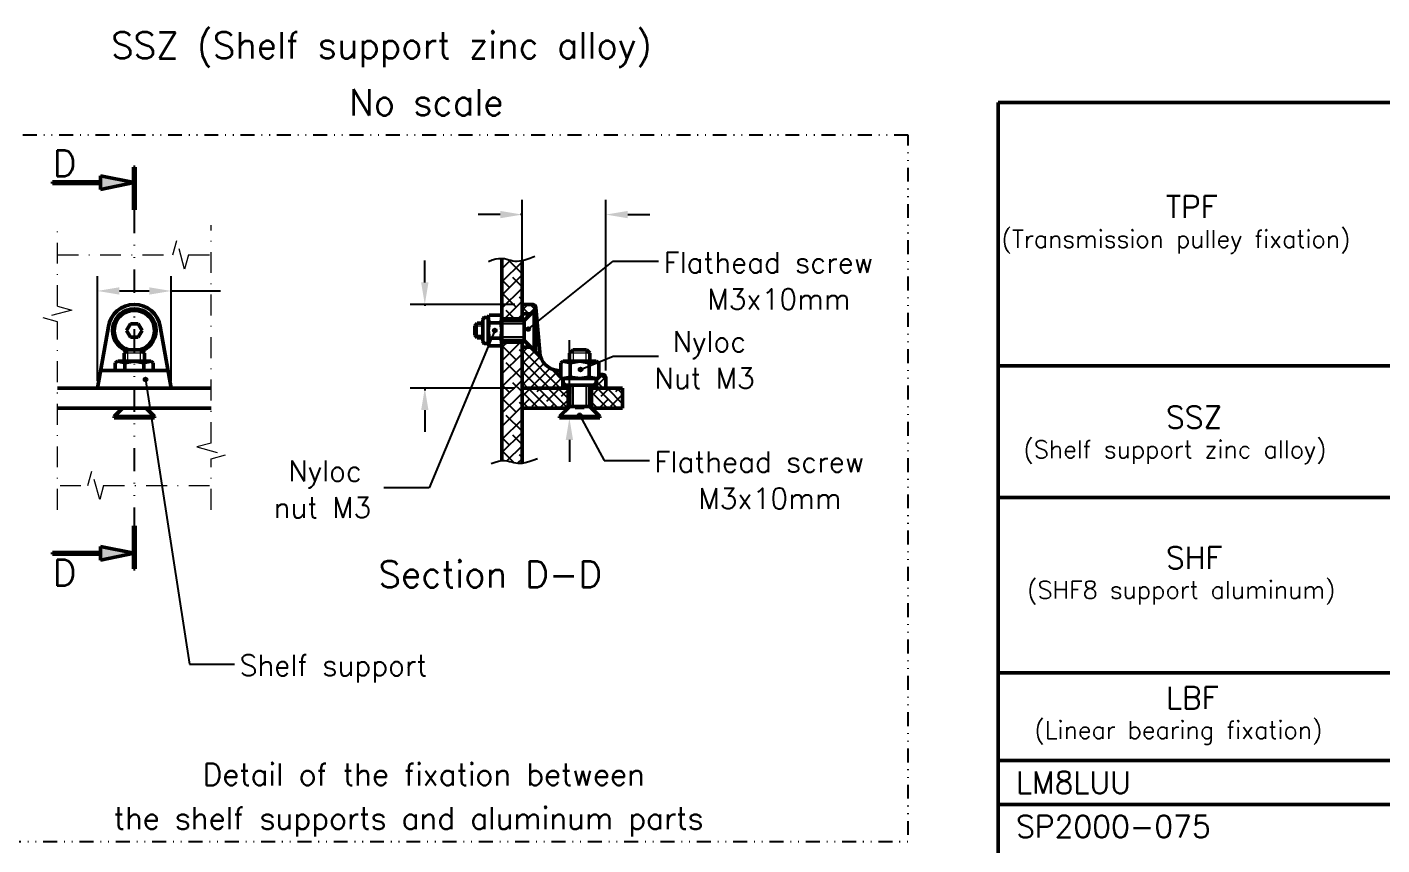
# Model space of a CAD drawing. Extents: x 19854 to 20548, y -7306 to -6812.
# Drawn here: x 20118.1 to 20303.2, y -7235.3 to -7123.5 of the extents above; entities that cross this region are included whole.
import ezdxf

# ---------------------------------------------------------------- set-up
doc = ezdxf.new("R2010")
doc.units = 0
doc.header["$PDMODE"] = 34
for name, pattern in [('DASHDOTTINY', [3.81, 1.905, -0.9525, 0, -0.9525]), ('DASHED', [19.05, 12.7, -6.35]), ('DIVIDE', [31.75, 12.7, -6.35, 0, -6.35, 0, -6.35]), ('DIVIDETINY', [4.7625, 1.905, -0.9525, 0, -0.9525, 0, -0.9525])]:
    doc.linetypes.add(name, pattern=pattern)
doc.layers.get('0').update_dxf_attribs({"lineweight": 0})
for name, color, linetype in [('Corte', 130, 'DIVIDE'), ('Cotas', 90, 'Continuous'), ('Detalhe', 132, 'DIVIDETINY'), ('Hachura', 9, 'Continuous')]:
    doc.layers.add(name, color=color, linetype=linetype)
for name, color, linetype, lineweight in [('Encurtamento', 61, 'DASHDOTTINY', 13), ('Fixação e Transmissão', 5, 'Continuous', 50), ('Linha tracejada', 254, 'DASHED', 15), ('Perfis e Cantoneiras', 2, 'Continuous', 50), ('Peças Usinadas', 120, 'Continuous', 50)]:
    doc.layers.add(name, color=color, linetype=linetype, lineweight=lineweight)
doc.styles.get("Standard").update_dxf_attribs({"font": 'romans.shx'})
doc.dimstyles.get("Standard").update_dxf_attribs({"dimtxt": 3, "dimasz": 3, "dimexe": 2, "dimexo": 1, "dimgap": 1, "dimtad": 0, "dimtoh": 1, "dimcen": 0.09, "dimadec": 0, "dimazin": 0, "dimtfac": 1, "dimtdec": 4, "dimtofl": 0, "dimtmove": 0, "dimatfit": 3, "dimfxl": 1, "dimtolj": 1, "dimtzin": 0, "dimarcsym": 0})

# ---------------------------------------------------------------- blocks, each defined once
blk = doc.blocks.new('*D_11_0')
at = {"color": 0, "linetype": 'ByBlock', "lineweight": -2}
for p, q in [((20172.44, -7158.38), (20172.44, -7155.38)), ((20184.74, -7161.38), (20170.44, -7161.38)), ((20172.44, -7161.38), (20172.44, -7161.56)), ((20184.74, -7172.82), (20170.44, -7172.82)), ((20172.44, -7172.82), (20172.44, -7173.13)), ((20172.44, -7175.82), (20172.44, -7178.82))]:
    blk.add_line(p, q, dxfattribs=at)
for points in [[(20172.44, -7161.38), (20172.94, -7158.38), (20172.44, -7161.38), (20171.94, -7158.38)], [(20172.44, -7172.82), (20171.94, -7175.82), (20172.44, -7172.82), (20172.94, -7175.82)]]:
    blk.add_solid(points, dxfattribs=at)
at = {"layer": 'Defpoints', "color": 0, "linetype": 'ByBlock', "lineweight": 0}
for p in [(20172.44, -7161.38), (20185.74, -7161.38), (20172.44, -7172.82), (20185.74, -7172.82)]:
    blk.add_point(p, dxfattribs=at)
blk = doc.blocks.new('*D_16_1')
at = {"color": 0, "linetype": 'ByBlock', "lineweight": -2}
for p, q in [((20185.74, -7160.38), (20185.74, -7147.1)), ((20197.18, -7170.41), (20197.18, -7147.1)), ((20182.74, -7149.1), (20179.74, -7149.1)), ((20185.74, -7149.1), (20185.51, -7149.1)), ((20197.18, -7149.1), (20197.08, -7149.1)), ((20200.18, -7149.1), (20203.18, -7149.1))]:
    blk.add_line(p, q, dxfattribs=at)
for points in [[(20185.74, -7149.1), (20182.74, -7148.6), (20185.74, -7149.1), (20182.74, -7149.6)], [(20197.18, -7149.1), (20200.18, -7149.6), (20197.18, -7149.1), (20200.18, -7148.6)]]:
    blk.add_solid(points, dxfattribs=at)
at = {"layer": 'Defpoints', "color": 0, "linetype": 'ByBlock', "lineweight": 0}
for p in [(20185.74, -7149.1), (20197.18, -7149.1), (20185.74, -7161.38), (20197.18, -7171.41)]:
    blk.add_point(p, dxfattribs=at)
blk = doc.blocks.new('*D_17_2')
at = {"color": 0, "linetype": 'ByBlock', "lineweight": -2}
for p, q in [((20127.7, -7171.82), (20127.7, -7157.54)), ((20137.78, -7171.82), (20137.78, -7157.54)), ((20130.7, -7159.54), (20134.78, -7159.54)), ((20137.78, -7159.54), (20144.54, -7159.54))]:
    blk.add_line(p, q, dxfattribs=at)
for points in [[(20127.7, -7159.54), (20130.7, -7160.04), (20127.7, -7159.54), (20130.7, -7159.04)], [(20137.78, -7159.54), (20134.78, -7159.04), (20137.78, -7159.54), (20134.78, -7160.04)]]:
    blk.add_solid(points, dxfattribs=at)
at = {"layer": 'Defpoints', "color": 0, "linetype": 'ByBlock', "lineweight": 0}
for p in [(20127.7, -7159.54), (20137.78, -7159.54), (20127.7, -7172.82), (20137.78, -7172.82)]:
    blk.add_point(p, dxfattribs=at)
blk = doc.blocks.new('*D')
at = {"color": 0, "linetype": 'ByBlock', "lineweight": -2}
for p, q in [((20192.2, -7172.57), (20192.2, -7166.29)), ((20193.01, -7175.57), (20194.2, -7175.57)), ((20191.86, -7176.9), (20194.2, -7176.9)), ((20192.2, -7179.9), (20192.2, -7182.9))]:
    blk.add_line(p, q, dxfattribs=at)
for points in [[(20192.2, -7175.57), (20192.7, -7172.57), (20192.2, -7175.57), (20191.7, -7172.57)], [(20192.2, -7176.9), (20191.7, -7179.9), (20192.2, -7176.9), (20192.7, -7179.9)]]:
    blk.add_solid(points, dxfattribs=at)
at = {"layer": 'Defpoints', "color": 0, "linetype": 'ByBlock', "lineweight": 0}
for p in [(20192.01, -7175.57), (20192.2, -7175.57), (20190.86, -7176.9), (20192.2, -7176.9)]:
    blk.add_point(p, dxfattribs=at)

msp = doc.modelspace()

# ---------------------------------------------------------------- hatches: boundary and pattern name
at = {"layer": 'Cotas'}
h = msp.add_hatch(color=256, dxfattribs=at)
h.dxf.hatch_style = 1
h.paths.add_polyline_path([(20182.267, -7164.944, 0.2411741), (20182.159, -7164.734, 0.6113775), (20181.749, -7164.944, 1), (20182.267, -7164.944)])
h = msp.add_hatch(color=256, dxfattribs=at)
h.dxf.hatch_style = 1
h.paths.add_polyline_path([(20186.83, -7164.755, 0.2411741), (20186.723, -7164.545, 0.6113775), (20186.313, -7164.755, 1), (20186.83, -7164.755)])
h = msp.add_hatch(color=256, dxfattribs=at)
h.dxf.hatch_style = 1
h.paths.add_polyline_path([(20193.997, -7170.276, 0.2411741), (20193.89, -7170.066, 0.6113775), (20193.48, -7170.276, 1), (20193.997, -7170.276)])
h = msp.add_hatch(color=256, dxfattribs=at)
h.dxf.hatch_style = 1
h.paths.add_polyline_path([(20134.54, -7171.648, 0.2411741), (20134.432, -7171.438, 0.6113775), (20134.023, -7171.648, 1), (20134.54, -7171.648)])
h = msp.add_hatch(color=256, dxfattribs=at)
h.dxf.hatch_style = 1
h.paths.add_polyline_path([(20193.609, -7176.293, 0.2411741), (20193.4, -7176.401, 0.6113775), (20193.609, -7176.81, 1), (20193.609, -7176.293)])
at = {"layer": 'Hachura'}
h = msp.add_hatch(dxfattribs=at)
h.set_pattern_fill('ANSI38', color=256, scale=0.4)
h.paths.add_polyline_path([(20185.735, -7155.367), (20185.711, -7155.372), (20185.685, -7155.378), (20185.66, -7155.383), (20185.635, -7155.388), (20185.61, -7155.393), (20185.585, -7155.398), (20185.561, -7155.402), (20185.537, -7155.407), (20185.513, -7155.411), (20185.489, -7155.415), (20185.466, -7155.419), (20185.443, -7155.422), (20185.42, -7155.426), (20185.397, -7155.429), (20185.375, -7155.432), (20185.353, -7155.435), (20185.331, -7155.438), (20185.309, -7155.441), (20185.287, -7155.443), (20185.266, -7155.445), (20185.244, -7155.448), (20185.223, -7155.45), (20185.202, -7155.451), (20185.182, -7155.453), (20185.161, -7155.455), (20185.141, -7155.456), (20185.121, -7155.457), (20185.101, -7155.458), (20185.081, -7155.459), (20185.061, -7155.46), (20185.041, -7155.46), (20185.022, -7155.461), (20185.003, -7155.461), (20184.984, -7155.461), (20184.965, -7155.461), (20184.946, -7155.461), (20184.927, -7155.461), (20184.908, -7155.461), (20184.89, -7155.46), (20184.872, -7155.46), (20184.853, -7155.459), (20184.835, -7155.458), (20184.817, -7155.457), (20184.799, -7155.456), (20184.781, -7155.454), (20184.763, -7155.453), (20184.746, -7155.451), (20184.728, -7155.45), (20184.711, -7155.448), (20184.693, -7155.446), (20184.676, -7155.444), (20184.658, -7155.442), (20184.641, -7155.44), (20184.624, -7155.438), (20184.607, -7155.435), (20184.59, -7155.433), (20184.573, -7155.43), (20184.556, -7155.427), (20184.539, -7155.424), (20184.522, -7155.421), (20184.505, -7155.418), (20184.488, -7155.415), (20184.471, -7155.412), (20184.454, -7155.408), (20184.437, -7155.405), (20184.42, -7155.401), (20184.403, -7155.398), (20184.387, -7155.394), (20184.37, -7155.39), (20184.353, -7155.386), (20184.336, -7155.382), (20184.319, -7155.378), (20184.302, -7155.374), (20184.285, -7155.37), (20184.268, -7155.366), (20184.251, -7155.361), (20184.234, -7155.357), (20184.217, -7155.352), (20184.2, -7155.348), (20184.183, -7155.343), (20184.166, -7155.339), (20184.148, -7155.334), (20184.114, -7155.324), (20184.079, -7155.314), (20184.044, -7155.304), (20184.008, -7155.294), (20183.937, -7155.273), (20183.9, -7155.263), (20183.864, -7155.252), (20183.827, -7155.242), (20183.79, -7155.232), (20183.771, -7155.226), (20183.752, -7155.221), (20183.734, -7155.216), (20183.715, -7155.211), (20183.696, -7155.206), (20183.677, -7155.201), (20183.657, -7155.196), (20183.638, -7155.191), (20183.619, -7155.186), (20183.599, -7155.181), (20183.58, -7155.177), (20183.56, -7155.172), (20183.54, -7155.167), (20183.52, -7155.163), (20183.5, -7155.158), (20183.48, -7155.154), (20183.46, -7155.15), (20183.44, -7155.145), (20183.419, -7155.141), (20183.399, -7155.137), (20183.378, -7155.133), (20183.357, -7155.129), (20183.336, -7155.125), (20183.316, -7155.122), (20183.294, -7155.118), (20183.273, -7155.115), (20183.252, -7155.111), (20183.23, -7155.108), (20183.209, -7155.105), (20183.187, -7155.102), (20183.165, -7155.099), (20183.143, -7155.097), (20183.121, -7155.094), (20183.099, -7155.092), (20183.077, -7155.089), (20183.054, -7155.087), (20183.031, -7155.085), (20183.009, -7155.084), (20182.988, -7155.082), (20182.988, -7163.148), (20182.988, -7163.344), (20182.988, -7163.573), (20185.735, -7163.573), (20185.735, -7162.657), (20185.735, -7161.375), (20185.735, -7155.367)])
h = msp.add_hatch(dxfattribs=at)
h.set_pattern_fill('ANSI37', color=256, scale=0.32712132)
h.paths.add_polyline_path([(20187.604, -7161.793, 0.3888787), (20187.148, -7161.375), (20185.735, -7161.375), (20185.735, -7162.657), (20186.926, -7162.657), (20187.384, -7162.199), (20187.619, -7161.965), (20187.604, -7161.793)])
h = msp.add_hatch(dxfattribs=at)
h.set_pattern_fill('ANSI38', color=256, scale=0.4)
h.paths.add_polyline_path([(20185.735, -7175.572), (20185.735, -7172.824), (20185.735, -7167.237), (20185.735, -7166.321), (20182.988, -7166.321), (20182.988, -7166.55), (20182.988, -7166.746), (20182.988, -7182.729), (20183.009, -7182.728), (20183.034, -7182.727), (20183.059, -7182.726), (20183.084, -7182.725), (20183.109, -7182.725), (20183.133, -7182.724), (20183.158, -7182.724), (20183.182, -7182.724), (20183.206, -7182.724), (20183.23, -7182.725), (20183.254, -7182.725), (20183.277, -7182.726), (20183.301, -7182.727), (20183.324, -7182.728), (20183.347, -7182.729), (20183.37, -7182.731), (20183.393, -7182.732), (20183.416, -7182.734), (20183.439, -7182.736), (20183.461, -7182.738), (20183.483, -7182.74), (20183.506, -7182.743), (20183.528, -7182.745), (20183.55, -7182.748), (20183.572, -7182.751), (20183.593, -7182.754), (20183.615, -7182.757), (20183.636, -7182.76), (20183.658, -7182.764), (20183.679, -7182.767), (20183.7, -7182.771), (20183.721, -7182.774), (20183.742, -7182.778), (20183.763, -7182.782), (20183.783, -7182.786), (20183.804, -7182.79), (20183.824, -7182.794), (20183.844, -7182.798), (20183.865, -7182.803), (20183.885, -7182.807), (20183.905, -7182.812), (20183.925, -7182.816), (20183.944, -7182.821), (20183.964, -7182.826), (20183.984, -7182.83), (20184.003, -7182.835), (20184.023, -7182.84), (20184.042, -7182.845), (20184.061, -7182.85), (20184.08, -7182.855), (20184.099, -7182.86), (20184.118, -7182.865), (20184.137, -7182.87), (20184.156, -7182.875), (20184.174, -7182.88), (20184.212, -7182.891), (20184.248, -7182.901), (20184.285, -7182.912), (20184.321, -7182.922), (20184.393, -7182.943), (20184.428, -7182.953), (20184.463, -7182.963), (20184.498, -7182.973), (20184.533, -7182.983), (20184.55, -7182.987), (20184.567, -7182.992), (20184.584, -7182.997), (20184.602, -7183.001), (20184.619, -7183.006), (20184.636, -7183.01), (20184.653, -7183.015), (20184.67, -7183.019), (20184.687, -7183.023), (20184.704, -7183.027), (20184.72, -7183.031), (20184.737, -7183.035), (20184.754, -7183.039), (20184.771, -7183.043), (20184.788, -7183.047), (20184.805, -7183.05), (20184.822, -7183.054), (20184.838, -7183.057), (20184.855, -7183.061), (20184.872, -7183.064), (20184.889, -7183.067), (20184.906, -7183.07), (20184.923, -7183.073), (20184.94, -7183.076), (20184.957, -7183.079), (20184.974, -7183.081), (20184.991, -7183.084), (20185.008, -7183.086), (20185.026, -7183.089), (20185.043, -7183.091), (20185.06, -7183.093), (20185.078, -7183.095), (20185.095, -7183.097), (20185.113, -7183.099), (20185.13, -7183.1), (20185.148, -7183.102), (20185.166, -7183.103), (20185.184, -7183.105), (20185.202, -7183.106), (20185.22, -7183.107), (20185.238, -7183.108), (20185.256, -7183.108), (20185.274, -7183.109), (20185.293, -7183.11), (20185.312, -7183.11), (20185.33, -7183.11), (20185.349, -7183.11), (20185.368, -7183.11), (20185.387, -7183.11), (20185.407, -7183.11), (20185.426, -7183.109), (20185.446, -7183.109), (20185.465, -7183.108), (20185.485, -7183.107), (20185.505, -7183.106), (20185.525, -7183.105), (20185.546, -7183.103), (20185.566, -7183.102), (20185.587, -7183.1), (20185.608, -7183.098), (20185.629, -7183.096), (20185.65, -7183.094), (20185.672, -7183.092), (20185.693, -7183.09), (20185.715, -7183.087), (20185.735, -7183.084), (20185.735, -7175.572)])
h = msp.add_hatch(dxfattribs=at)
h.set_pattern_fill('ANSI37', color=256, scale=0.32712132)
h.paths.add_polyline_path([(20189.962, -7170.273, -0.2267131), (20188.286, -7168.597), (20187.384, -7167.695), (20186.926, -7167.237), (20185.735, -7167.237), (20185.735, -7172.824), (20191.323, -7172.824), (20191.323, -7171.634), (20190.865, -7171.176), (20189.962, -7170.273)])
h = msp.add_hatch(dxfattribs=at)
h.set_pattern_fill('ANSI37', color=256, scale=0.32712132)
h.paths.add_polyline_path([(20197.185, -7171.412, 0.3888787), (20196.767, -7170.956), (20196.595, -7170.941), (20196.36, -7171.176), (20195.902, -7171.634), (20195.902, -7172.824), (20197.185, -7172.824), (20197.185, -7171.412)])
h = msp.add_hatch(dxfattribs=at)
h.set_pattern_fill('ANSI38', color=256, scale=0.30000001, angle=90.000003)
h.paths.add_polyline_path([(20192.01, -7172.824), (20191.323, -7172.824), (20185.735, -7172.824), (20185.735, -7175.572), (20192.01, -7175.572), (20192.01, -7172.824)])
h = msp.add_hatch(dxfattribs=at)
h.set_pattern_fill('ANSI38', color=256, scale=0.30000001, angle=90.000003)
h.paths.add_polyline_path([(20199.474, -7172.824), (20197.185, -7172.824), (20195.902, -7172.824), (20195.215, -7172.824), (20195.215, -7175.572), (20199.474, -7175.572), (20199.474, -7172.824)])
at = {"layer": 'Perfis e Cantoneiras'}
h = msp.add_hatch(color=130, dxfattribs=at)
h.dxf.hatch_style = 1
h.paths.add_polyline_path([(20132.63, -7148.468), (20132.742, -7148.468), (20132.855, -7148.468), (20132.855, -7142.612), (20132.63, -7142.612), (20132.63, -7144.71), (20132.742, -7144.733), (20132.63, -7144.756), (20132.63, -7148.468)])
h = msp.add_hatch(color=130, dxfattribs=at)
h.dxf.hatch_style = 1
h.paths.add_polyline_path([(20121.554, -7144.846), (20128.129, -7144.846), (20128.129, -7144.621), (20121.554, -7144.621), (20121.554, -7144.846)])
h = msp.add_hatch(color=130, dxfattribs=at)
h.dxf.hatch_style = 1
h.paths.add_polyline_path([(20128.129, -7145.684), (20132.742, -7144.733), (20128.129, -7143.783), (20128.129, -7144.733), (20128.129, -7145.684)])
h = msp.add_hatch(color=130, dxfattribs=at)
h.dxf.hatch_style = 1
h.paths.add_polyline_path([(20132.63, -7191.677), (20132.742, -7191.677), (20132.855, -7191.677), (20132.855, -7197.532), (20132.63, -7197.532), (20132.63, -7195.434), (20132.742, -7195.411), (20132.63, -7195.388), (20132.63, -7191.677)])
h = msp.add_hatch(color=130, dxfattribs=at)
h.dxf.hatch_style = 1
h.paths.add_polyline_path([(20128.129, -7194.46), (20132.742, -7195.411), (20128.129, -7196.362), (20128.129, -7195.411), (20128.129, -7194.46)])
h = msp.add_hatch(color=130, dxfattribs=at)
h.dxf.hatch_style = 1
h.paths.add_polyline_path([(20121.554, -7195.299), (20128.129, -7195.299), (20128.129, -7195.524), (20121.554, -7195.524), (20121.554, -7195.299)])

# ---------------------------------------------------------------- linework, layer by layer
at = {"layer": 'Corte', "ltscale": 0.25}
msp.add_line((20132.742, -7148.468), (20132.742, -7191.677), dxfattribs=at)
at = {"layer": 'Cotas'}
for p, q in [((20186.572, -7164.755), (20198.196, -7155.476)), ((20198.196, -7155.476), (20204.371, -7155.476)), ((20182.008, -7164.944), (20173.034, -7186.477)), ((20193.739, -7170.276), (20198.196, -7168.476)), ((20198.196, -7168.476), (20204.371, -7168.476)), ((20134.281, -7171.648), (20140.267, -7210.553)), ((20193.609, -7176.552), (20196.959, -7182.723)), ((20196.959, -7182.723), (20203.135, -7182.723)), ((20173.034, -7186.477), (20166.859, -7186.477)), ((20140.267, -7210.553), (20146.442, -7210.553))]:
    msp.add_line(p, q, dxfattribs=at)
for centre in [(20182.008, -7164.944), (20186.572, -7164.755), (20193.739, -7170.276), (20134.281, -7171.648), (20193.609, -7176.552)]:
    msp.add_circle(centre, 0.259, dxfattribs=at)
at = {"layer": 'Detalhe', "flags": 128}
msp.add_lwpolyline([(20238.505, -7138.228), (20116.032, -7138.228), (20116.032, -7234.808), (20238.505, -7234.808)], close=True, dxfattribs=at)
at = {"layer": 'Encurtamento', "color": 4, "ltscale": 1.5}
for p, q in [((20122.247, -7161.617), (20122.247, -7150.527)), ((20143.238, -7180.338), (20143.238, -7150.527)), ((20138.018, -7154.593), (20138.552, -7152.645)), ((20139.621, -7156.542), (20138.552, -7152.645)), ((20122.247, -7154.593), (20138.018, -7154.593)), ((20140.155, -7154.593), (20139.621, -7156.542)), ((20140.155, -7154.593), (20143.238, -7154.593)), ((20122.247, -7161.617), (20124.196, -7162.151)), ((20124.196, -7162.151), (20120.299, -7163.22)), ((20122.247, -7163.754), (20120.299, -7163.22)), ((20122.247, -7189.46), (20122.247, -7163.754)), ((20143.238, -7180.338), (20141.289, -7180.872)), ((20141.289, -7180.872), (20145.186, -7181.94)), ((20143.238, -7182.475), (20145.186, -7181.94)), ((20143.238, -7189.46), (20143.238, -7182.475)), ((20126.406, -7186.119), (20126.941, -7184.171)), ((20128.009, -7188.067), (20126.941, -7184.171)), ((20122.586, -7186.119), (20126.406, -7186.119)), ((20128.543, -7186.119), (20128.009, -7188.067)), ((20128.543, -7186.119), (20143.576, -7186.119))]:
    msp.add_line(p, q, dxfattribs=at)
at = {"layer": 'Fixação e Transmissão'}
for p, q in [((20181.09, -7163.148), (20180.698, -7163.148)), ((20181.09, -7163.148), (20181.251, -7162.87)), ((20181.09, -7163.148), (20181.09, -7166.746)), ((20181.09, -7163.148), (20181.251, -7163.909)), ((20182.827, -7162.87), (20181.251, -7162.87)), ((20182.988, -7163.148), (20182.827, -7162.87)), ((20182.988, -7163.148), (20182.827, -7163.909)), ((20182.988, -7163.148), (20182.988, -7166.746)), ((20132.214, -7164.032), (20131.686, -7164.947)), ((20132.214, -7165.863), (20131.686, -7164.947)), ((20133.271, -7164.032), (20133.799, -7164.947)), ((20133.271, -7165.863), (20133.799, -7164.947)), ((20179.258, -7164.293), (20179.585, -7163.966)), ((20179.258, -7165.602), (20179.258, -7164.293)), ((20179.585, -7163.966), (20180.371, -7163.966)), ((20180.371, -7163.475), (20180.371, -7166.419)), ((20181.251, -7163.909), (20181.09, -7164.947)), ((20181.251, -7165.986), (20181.09, -7164.947)), ((20182.827, -7163.909), (20181.251, -7163.909)), ((20182.827, -7163.909), (20182.988, -7164.947)), ((20182.827, -7165.986), (20182.988, -7164.947)), ((20135.264, -7166.403), (20135.264, -7166.403)), ((20179.258, -7165.602), (20179.585, -7165.929)), ((20179.585, -7165.929), (20180.371, -7165.929)), ((20181.09, -7166.746), (20180.698, -7166.746)), ((20181.09, -7166.746), (20181.251, -7165.986)), ((20181.09, -7166.746), (20181.251, -7167.025)), ((20182.827, -7165.986), (20181.251, -7165.986)), ((20182.827, -7167.025), (20181.251, -7167.025)), ((20182.988, -7166.746), (20182.827, -7165.986)), ((20182.988, -7166.746), (20182.827, -7167.025)), ((20131.825, -7167.596), (20131.366, -7168.055)), ((20131.366, -7168.055), (20131.366, -7169.156)), ((20131.825, -7167.596), (20133.66, -7167.596)), ((20133.66, -7167.596), (20134.119, -7168.055)), ((20134.119, -7168.055), (20134.119, -7169.156)), ((20192.695, -7167.596), (20192.236, -7168.055)), ((20192.236, -7168.055), (20192.236, -7169.156)), ((20192.695, -7167.596), (20194.53, -7167.596)), ((20194.53, -7167.596), (20194.989, -7168.055)), ((20194.989, -7168.055), (20194.989, -7169.156)), ((20130.493, -7169.156), (20130.146, -7169.357)), ((20130.146, -7169.357), (20130.146, -7170.42)), ((20130.493, -7169.156), (20134.991, -7169.156)), ((20130.493, -7169.156), (20131.444, -7169.357)), ((20131.444, -7169.357), (20132.742, -7169.156)), ((20131.444, -7169.357), (20131.444, -7170.42)), ((20134.041, -7169.357), (20132.742, -7169.156)), ((20134.991, -7169.156), (20134.041, -7169.357)), ((20134.041, -7169.357), (20134.041, -7170.42)), ((20134.991, -7169.156), (20135.339, -7169.357)), ((20135.339, -7169.357), (20135.339, -7170.42)), ((20191.363, -7169.156), (20191.016, -7169.357)), ((20191.016, -7169.357), (20191.016, -7171.327)), ((20191.363, -7169.156), (20195.861, -7169.156)), ((20191.363, -7169.156), (20192.314, -7169.357)), ((20192.314, -7169.357), (20193.612, -7169.156)), ((20192.314, -7169.357), (20192.314, -7171.327)), ((20194.911, -7169.357), (20193.612, -7169.156)), ((20195.861, -7169.156), (20194.911, -7169.357)), ((20194.911, -7169.357), (20194.911, -7171.327)), ((20195.861, -7169.156), (20196.209, -7169.357)), ((20196.209, -7169.357), (20196.209, -7171.327)), ((20191.363, -7171.528), (20191.016, -7171.327)), ((20191.363, -7171.528), (20192.314, -7171.327)), ((20191.363, -7171.528), (20195.861, -7171.528)), ((20191.363, -7171.528), (20191.363, -7172.018)), ((20191.772, -7172.427), (20195.453, -7172.427)), ((20192.314, -7171.327), (20193.612, -7171.528)), ((20194.911, -7171.327), (20193.612, -7171.528)), ((20195.861, -7171.528), (20194.911, -7171.327)), ((20195.861, -7171.528), (20196.209, -7171.327)), ((20195.861, -7171.528), (20195.861, -7172.018))]:
    msp.add_line(p, q, dxfattribs=at)
at = {"layer": 'Fixação e Transmissão', "ltscale": 0.1}
for p, q in [((20186.102, -7163.482), (20187.384, -7162.199)), ((20187.384, -7162.199), (20187.567, -7162.199)), ((20187.384, -7167.695), (20187.384, -7162.199)), ((20187.567, -7167.695), (20187.567, -7162.199)), ((20133.271, -7164.032), (20132.214, -7164.032)), ((20186.01, -7163.573), (20182.988, -7163.573)), ((20186.01, -7163.573), (20186.102, -7163.482)), ((20186.01, -7166.321), (20186.01, -7163.573)), ((20133.271, -7165.863), (20132.214, -7165.863)), ((20186.01, -7166.321), (20182.988, -7166.321)), ((20186.01, -7166.321), (20186.102, -7166.413)), ((20186.102, -7166.413), (20187.384, -7167.695)), ((20187.384, -7167.695), (20187.567, -7167.695)), ((20192.239, -7175.343), (20192.239, -7172.427)), ((20194.986, -7175.343), (20194.986, -7172.427)), ((20194.986, -7172.55), (20195.078, -7172.458)), ((20131.14, -7175.572), (20129.995, -7176.717)), ((20134.345, -7175.572), (20135.49, -7176.717)), ((20192.239, -7175.343), (20190.865, -7176.717)), ((20194.986, -7175.343), (20192.239, -7175.343)), ((20194.986, -7175.343), (20196.36, -7176.717)), ((20129.995, -7176.717), (20129.995, -7176.9)), ((20135.49, -7176.717), (20129.995, -7176.717)), ((20135.49, -7176.9), (20129.995, -7176.9)), ((20135.49, -7176.717), (20135.49, -7176.9)), ((20190.865, -7176.717), (20190.865, -7176.9)), ((20196.36, -7176.717), (20190.865, -7176.717)), ((20196.36, -7176.9), (20190.865, -7176.9)), ((20196.36, -7176.717), (20196.36, -7176.9))]:
    msp.add_line(p, q, dxfattribs=at)
at = {"layer": 'Fixação e Transmissão'}
for centre, radius, start, end in [((20132.742, -7164.947), 2.748, 285.43636, 254.56364), ((20180.698, -7163.475), 0.327, 90, 180), ((20180.698, -7166.419), 0.327, 180, 270), ((20191.772, -7172.018), 0.409, 180, 270), ((20195.453, -7172.018), 0.409, 270, 360)]:
    msp.add_arc(centre, radius, start, end, dxfattribs=at)
at = {"layer": 'Hachura', "ltscale": 0.1}
for p, q in [((20186.01, -7164.031), (20182.988, -7164.031)), ((20186.01, -7165.863), (20182.988, -7165.863)), ((20192.697, -7175.343), (20192.697, -7172.427)), ((20194.528, -7175.343), (20194.528, -7172.427))]:
    msp.add_line(p, q, dxfattribs=at)
at = {"layer": 'Hachura'}
for points in [[(20181.126, -7155.504), (20182.632, -7154.77), (20184.342, -7155.546), (20185.552, -7155.546), (20187.465, -7154.802)], [(20181.511, -7183.153), (20183.017, -7182.419), (20184.727, -7183.195), (20185.936, -7183.195), (20187.85, -7182.45)]]:
    msp.add_open_spline(points, degree=3, dxfattribs=at)
at = {"layer": 'Linha tracejada'}
for p, q in [((20179.258, -7164.293), (20180.371, -7164.293)), ((20179.585, -7163.966), (20179.585, -7165.929)), ((20179.258, -7165.602), (20180.371, -7165.602)), ((20134.119, -7168.055), (20131.366, -7168.055)), ((20131.825, -7167.596), (20131.825, -7169.156)), ((20133.56, -7167.666), (20133.56, -7169.156)), ((20194.989, -7168.055), (20192.236, -7168.055)), ((20192.695, -7167.596), (20192.695, -7169.156)), ((20194.43, -7167.666), (20194.43, -7169.156))]:
    msp.add_line(p, q, dxfattribs=at)
at = {"layer": 'Perfis e Cantoneiras', "color": 130}
for p, q in [((20132.63, -7142.612), (20132.63, -7148.468)), ((20132.855, -7142.612), (20132.63, -7142.612)), ((20132.855, -7142.612), (20132.855, -7148.468)), ((20128.129, -7144.621), (20121.554, -7144.621)), ((20121.554, -7144.621), (20121.554, -7144.846)), ((20128.129, -7144.846), (20121.554, -7144.846)), ((20128.129, -7145.684), (20128.129, -7143.783)), ((20132.742, -7144.733), (20128.129, -7143.783)), ((20128.129, -7144.621), (20128.129, -7144.846)), ((20132.742, -7144.733), (20128.129, -7145.684)), ((20132.855, -7148.468), (20132.63, -7148.468)), ((20132.63, -7197.532), (20132.63, -7191.677)), ((20132.855, -7191.677), (20132.63, -7191.677)), ((20132.855, -7197.532), (20132.855, -7191.677)), ((20132.742, -7195.411), (20128.129, -7194.46)), ((20128.129, -7194.46), (20128.129, -7196.362)), ((20128.129, -7195.299), (20121.554, -7195.299)), ((20121.554, -7195.524), (20121.554, -7195.299)), ((20128.129, -7195.524), (20121.554, -7195.524)), ((20128.129, -7195.524), (20128.129, -7195.299)), ((20132.742, -7195.411), (20128.129, -7196.362)), ((20132.855, -7197.532), (20132.63, -7197.532))]:
    msp.add_line(p, q, dxfattribs=at)
at = {"layer": 'Perfis e Cantoneiras'}
for p, q in [((20185.735, -7161.375), (20187.148, -7161.375)), ((20186.926, -7162.657), (20185.735, -7162.657)), ((20187.604, -7161.793), (20188.14, -7167.922)), ((20127.705, -7172.824), (20129.209, -7164.422)), ((20137.78, -7172.824), (20136.276, -7164.422)), ((20186.926, -7167.237), (20185.735, -7167.237)), ((20137.35, -7170.42), (20128.135, -7170.42)), ((20191.016, -7170.453), (20190.638, -7170.42)), ((20196.767, -7170.956), (20196.209, -7170.907)), ((20197.185, -7171.412), (20197.185, -7172.824)), ((20127.705, -7172.824), (20137.78, -7172.824))]:
    msp.add_line(p, q, dxfattribs=at)
at = {"layer": 'Perfis e Cantoneiras', "ltscale": 0.1}
for p, q in [((20187.384, -7162.199), (20187.619, -7161.965)), ((20187.384, -7167.695), (20188.286, -7168.597)), ((20191.323, -7171.634), (20189.962, -7170.273)), ((20191.323, -7172.824), (20191.323, -7171.634)), ((20195.902, -7171.634), (20196.595, -7170.941)), ((20195.902, -7172.824), (20195.902, -7171.634))]:
    msp.add_line(p, q, dxfattribs=at)
at = {"layer": 'Perfis e Cantoneiras'}
for centre, radius, start, end in [((20132.742, -7164.947), 3.572, 8.44946, 171.55054), ((20187.148, -7161.833), 0.458, 5, 90), ((20132.742, -7164.947), 2.983, 290.76934, 249.23066), ((20190.877, -7167.682), 2.748, 185, 265), ((20196.727, -7171.412), 0.458, 0, 85)]:
    msp.add_arc(centre, radius, start, end, dxfattribs=at)
at = {"layer": 'Peças Usinadas'}
for p, q in [((20250.782, -7133.762), (20250.782, -7259.762)), ((20530.752, -7133.762), (20250.782, -7133.762)), ((20182.988, -7163.148), (20182.988, -7155.082)), ((20185.735, -7155.367), (20185.735, -7163.573)), ((20182.988, -7166.746), (20182.988, -7182.729)), ((20185.735, -7166.321), (20185.735, -7183.084)), ((20530.752, -7169.762), (20250.782, -7169.762)), ((20143.238, -7172.824), (20122.247, -7172.824)), ((20185.735, -7172.824), (20192.239, -7172.824)), ((20194.986, -7172.824), (20199.474, -7172.824)), ((20199.474, -7172.824), (20199.474, -7175.572)), ((20143.238, -7175.572), (20122.247, -7175.572)), ((20185.735, -7175.572), (20192.01, -7175.572)), ((20195.215, -7175.572), (20199.474, -7175.572)), ((20530.752, -7187.762), (20250.782, -7187.762)), ((20530.752, -7211.762), (20250.782, -7211.762)), ((20530.752, -7223.762), (20250.782, -7223.762)), ((20530.752, -7229.762), (20250.782, -7229.762))]:
    msp.add_line(p, q, dxfattribs=at)
at = {"layer": 'Peças Usinadas', "ltscale": 0.1}
for p, q in [((20185.735, -7163.344), (20182.988, -7163.344)), ((20185.735, -7166.55), (20182.988, -7166.55)), ((20192.01, -7175.572), (20192.01, -7172.824)), ((20195.215, -7175.572), (20195.215, -7172.824))]:
    msp.add_line(p, q, dxfattribs=at)

# ---------------------------------------------------------------- texts
at = {"layer": 'Cotas', "color": 7}
for s, height, p in [('SSZ (Shelf support zinc alloy)', 3.6, (20129.559, -7127.746)), ('No scale', 3.6, (20162.064, -7135.546)), ('Detail of the fixation between', 3, (20142.082, -7227.143)), ('the shelf supports and aluminum parts', 3, (20129.921, -7233.143))]:
    msp.add_text(s, height=height, dxfattribs=at).set_placement(p)
at = {"layer": 'Cotas'}
for s, height, p in [('TPF', 3, (20273.728, -7149.539)), ('(Transmission pulley fixation)', 2.4, (20251.238, -7153.633)), ('Flathead screw', 2.835, (20205.057, -7157.07)), ('M3x10mm', 2.835, (20211.057, -7162.07)), ('Nyloc', 2.835, (20206.294, -7167.873)), ('Nut M3', 2.835, (20203.794, -7172.873)), ('SSZ', 3, (20273.728, -7178.305)), ('(Shelf support zinc alloy)', 2.4, (20254.238, -7182.399)), ('Flathead screw', 2.835, (20203.821, -7184.318)), ('Nyloc', 2.835, (20153.767, -7185.57)), ('M3x10mm', 2.835, (20209.821, -7189.318)), ('nut M3', 2.835, (20151.767, -7190.57)), ('SHF', 3, (20273.728, -7197.517)), ('(SHF8 support aluminum)', 2.4, (20254.738, -7201.612)), ('Shelf support', 2.835, (20147.128, -7212.147)), ('LBF', 3, (20273.728, -7216.667)), ('(Linear bearing fixation)', 2.4, (20255.738, -7220.762)), ('LM8LUU', 3, (20253.238, -7228.262)), ('SP2000-075', 3, (20253.238, -7234.262))]:
    msp.add_text(s, height=height, dxfattribs=at).set_placement(p)
at = {"layer": 'Perfis e Cantoneiras', "color": 130}
for s, p in [('D', (20121.561, -7143.872)), ('D', (20121.561, -7199.868)), ('Section D-D', (20166.093, -7200.066))]:
    msp.add_text(s, height=3.6, dxfattribs=at).set_placement(p)

# ---------------------------------------------------------------- dimensions: what is measured, and where the dimension line sits
at = {"layer": 'Peças Usinadas'}
for base, p1, p2, angle, text, picture, middle in [((20197.185, -7149.103), (20185.735, -7161.375), (20197.185, -7171.412), 0.00001, '12.5', '*D_16_1', (20191.291, -7149.103)), ((20172.438, -7161.375), (20185.735, -7172.824), (20185.735, -7161.375), 90.00001, '12.5', '*D_11_0', (20172.438, -7167.345)), ((20137.78, -7159.537), (20127.705, -7172.824), (20137.78, -7172.824), 0.00001, '11.0', '*D_17_2', (20150.338, -7159.537))]:
    dim = msp.add_linear_dim(base=base, p1=p1, p2=p2, angle=angle, text=text, dimstyle='Standard', override={"dimscale": 1, "dimpost": '<>'}, dxfattribs=at)
    dim.commit()
    dim.dimension.update_dxf_attribs({"geometry": picture, "text_midpoint": middle, "dimtype": 160})
dim = msp.add_linear_dim(base=(20192.201, -7175.572), p1=(20190.865, -7176.9), p2=(20192.01, -7175.572), angle=90, dimstyle='Standard', override={"dimpost": '<>'}, dxfattribs=at)
dim.commit()
dim.dimension.update_dxf_attribs({"geometry": '*D', "text_midpoint": (20192.201, -7176.236)})

doc.saveas('drawing.dxf')
